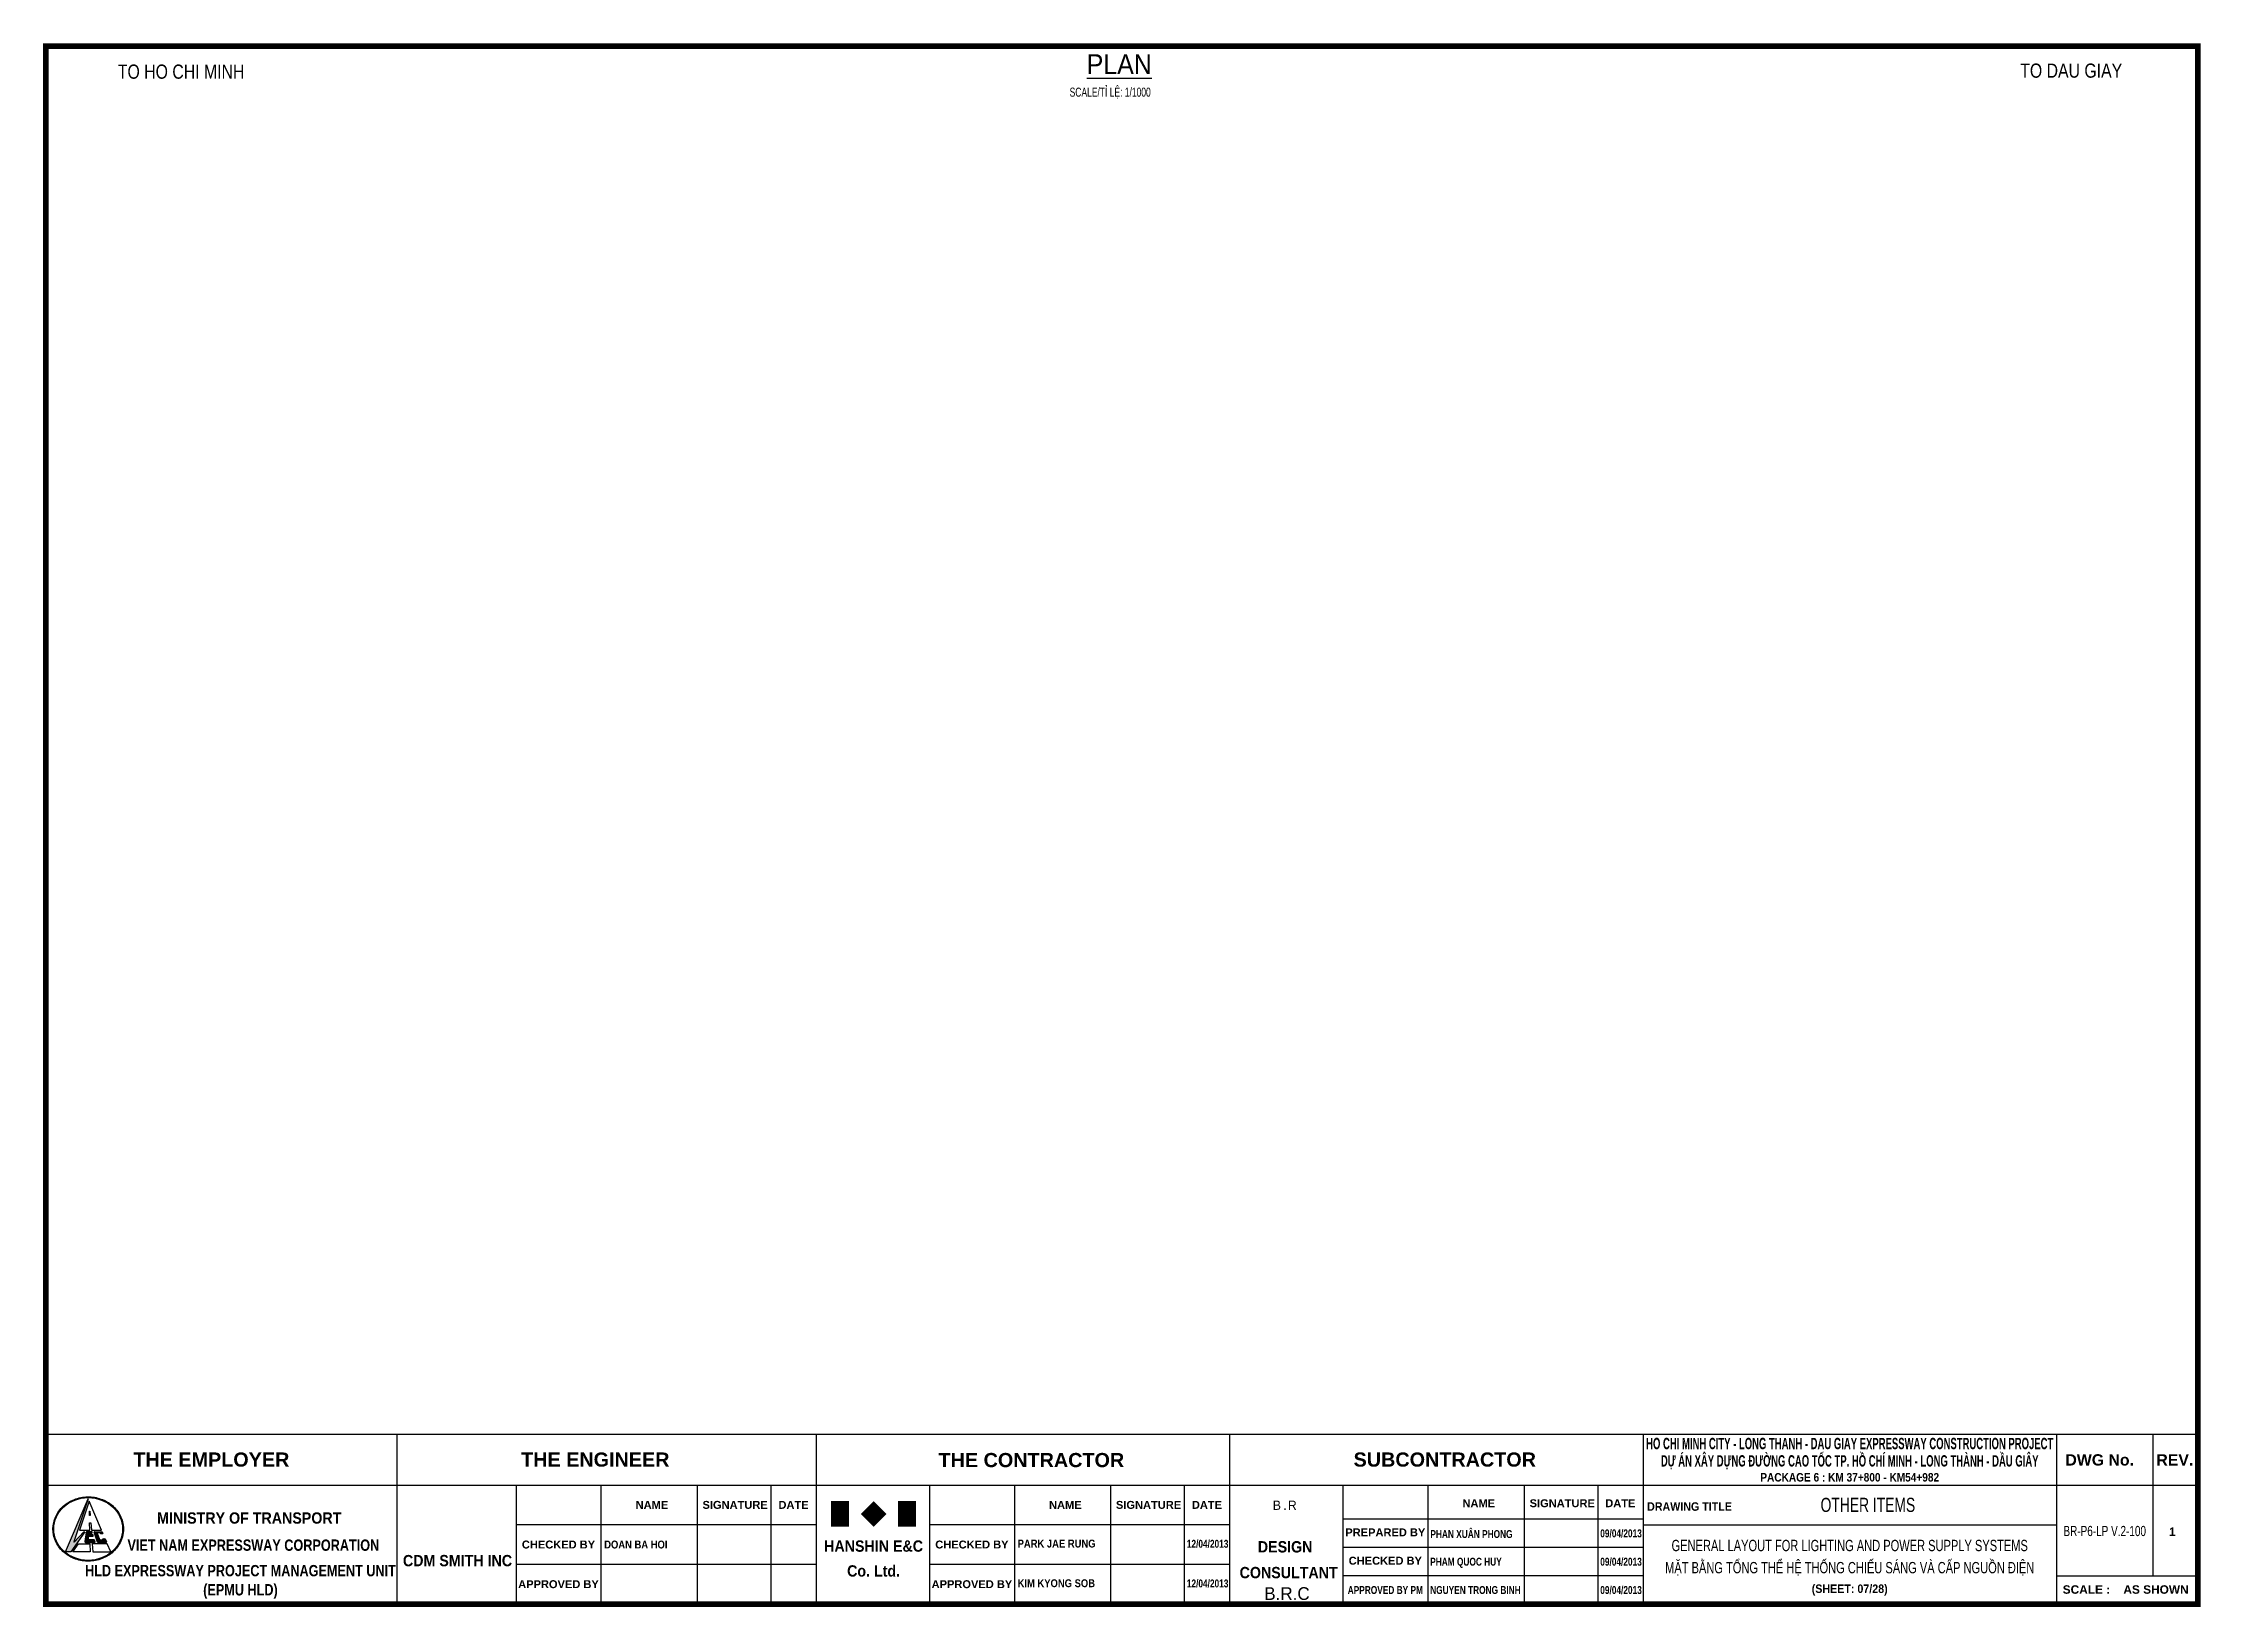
# Paper-space layout 'BD(7)' of a CAD drawing. Header units: metres. Extents: x 24 to 405, y 4 to 280.
import ezdxf
from ezdxf.enums import TextEntityAlignment as Align

# ---------------------------------------------------------------- set-up
doc = ezdxf.new("R2010")
doc.units = ezdxf.units.M
doc.layers.add('1', color=1, linetype='Continuous')
doc.layers.add('_Frame', color=7, linetype='Continuous', lineweight=30)
doc.layers.add('FrameNotPrint', color=1, linetype='Continuous', plot=False)
doc.layers.get('FrameNotPrint').off()
doc.styles.add('2', font='vn_vni.shx', dxfattribs={"width": 0.7, "height": 1.6})
doc.styles.add('3', font='VHELVEB.TTF', dxfattribs={"width": 0.8, "height": 2.5})
doc.styles.add('5', font='VHELVEB.TTF', dxfattribs={"width": 0.9, "height": 3.5})
doc.styles.add('Arial', font='arialbd.ttf')
doc.styles.add('ARIALBOLD', font='arialbd.ttf')
doc.styles.add('STYLE4', font='VHELVEB.TTF')
doc.styles.add('WMF-VNI-Cooper0', font='VCOOPERB.TTF')

# ---------------------------------------------------------------- blocks, each defined once
blk = doc.blocks.new('veclogo')
h = blk.add_hatch(color=256)
edge = h.paths.add_edge_path()
edge.add_spline(control_points=[(6.28, 6.29), (6.28, 6.78), (6.21, 7.27), (5.88, 8.55), (5.5, 9.3), (4.46, 10.63), (3.8, 11.2), (2.3, 12.06), (1.45, 12.36), (-0.3, 12.65), (-1.21, 12.63), (-2.95, 12.29), (-3.78, 11.97), (-5.26, 11.06), (-5.9, 10.47), (-6.88, 9.11), (-7.23, 8.34), (-7.59, 6.74), (-7.59, 5.91), (-7.26, 4.31), (-6.92, 3.54), (-5.95, 2.17), (-5.32, 1.57), (-3.86, 0.64), (-3.03, 0.31), (-1.29, -0.05), (-0.39, -0.07), (1.37, 0.19), (2.22, 0.48), (3.74, 1.33), (4.41, 1.89), (5.46, 3.2), (5.85, 3.96), (6.21, 5.25), (6.28, 5.77), (6.28, 6.29)], knot_values=[0, 0, 0, 0, 0.233705, 0.233705, 0.620612, 0.620612, 1.007518, 1.007518, 1.394424, 1.394424, 1.781331, 1.781331, 2.168237, 2.168237, 2.555143, 2.555143, 2.94205, 2.94205, 3.328956, 3.328956, 3.715862, 3.715862, 4.102769, 4.102769, 4.489675, 4.489675, 4.876581, 4.876581, 5.263488, 5.263488, 5.650394, 5.650394, 6.0373, 6.0373, 6.283185, 6.283185, 6.283185, 6.283185], degree=3, periodic=0)
edge = h.paths.add_edge_path(flags=16)
edge.add_ellipse((-0.64, 6.29), major_axis=(6.75, 0), ratio=0.911419, start_angle=0, end_angle=360)
for points in [[(-5.06, 1.83), (-4.06, 1.83), (-1.3, 5.75), (-1.47, 5.75), (-3.38, 3.73), (-3.46, 3.8), (-0.67, 12.23)], [(0.51, 4.18), (-0.53, 4.18, -0.412635), (-0.61, 4.26), (-0.61, 4.81, -0.415794), (-0.53, 4.89), (0.27, 4.89, 0.49636), (0.35, 4.99), (0.31, 5.12, 0.336576), (0.23, 5.18), (-0.53, 5.18, -0.412635), (-0.61, 5.25), (-0.62, 5.49, -0.415794), (-0.54, 5.57), (0.08, 5.57, 0.562342), (0.15, 5.69, 0.395018), (0.07, 5.76), (-0.87, 5.76, 0.374064), (-1.02, 5.63), (-1.28, 3.82, 0.455536), (-1.12, 3.64), (0.62, 3.64, 0.49636), (0.7, 3.74), (0.59, 4.12, 0.336576)], [(2.7, 4.33, 0.303831), (2.62, 4.38), (2.3, 4.38, 0.526039), (2.23, 4.27), (2.26, 4.18), (1.62, 4.18, -0.315937), (1.55, 4.23), (1.1, 5.47, -0.51983), (1.18, 5.57), (1.67, 5.57, -0.310582), (1.75, 5.52), (1.79, 5.41, 0.310582), (1.86, 5.36), (2.15, 5.36, 0.533941), (2.23, 5.47), (2.13, 5.71, 0.303831), (2.05, 5.76), (0.63, 5.76, 0.513473), (0.55, 5.66), (1.22, 3.69, 0.321464), (1.29, 3.64), (2.87, 3.64, 0.533941), (2.94, 3.75)]]:
    blk.add_hatch(color=256).paths.add_polyline_path(points)
at = {"color": 6}
for p, q in [((-5.06, 1.83), (-0.67, 12.23)), ((-0.67, 12.23), (-3.46, 3.8)), ((-0.42, 11.72), (-2.33, 6.04)), ((2, 6.04), (-0.42, 11.72)), ((-0.38, 8.91), (-0.39, 9.82)), ((-0.39, 9.82), (-0.29, 9.82)), ((-0.22, 8.91), (-0.38, 8.91)), ((-0.29, 9.82), (-0.22, 8.91)), ((-1.3, 5.75), (-4.06, 1.83)), ((-3.38, 3.73), (-1.47, 5.75)), ((-2.33, 6.04), (-0.33, 6.04)), ((-1.47, 5.75), (-1.3, 5.75)), ((-1.02, 5.63), (-1.28, 3.82)), ((0.07, 5.76), (-0.87, 5.76)), ((-0.61, 5.25), (-0.62, 5.49)), ((-0.61, 4.26), (-0.61, 4.81)), ((-0.54, 5.57), (0.08, 5.57)), ((0.23, 5.18), (-0.53, 5.18)), ((-0.53, 4.89), (0.27, 4.89)), ((-0.33, 6.04), (-0.35, 7.53)), ((-0.35, 7.53), (-0.13, 7.53)), ((-0.13, 7.53), (-0.02, 6.04)), ((-0.02, 6.04), (2, 6.04)), ((0.16, 5.67), (0.15, 5.71)), ((0.35, 4.99), (0.31, 5.12)), ((1.22, 3.69), (0.55, 5.66)), ((0.63, 5.76), (2.05, 5.76)), ((1.1, 5.47), (1.55, 4.23)), ((1.67, 5.57), (1.18, 5.57)), ((1.79, 5.41), (1.75, 5.52)), ((2.15, 5.36), (1.86, 5.36)), ((2.13, 5.71), (2.23, 5.47)), ((2.25, 4.2), (2.23, 4.27)), ((2.3, 4.38), (2.62, 4.38)), ((2.7, 4.33), (2.94, 3.75)), ((-4.06, 1.83), (-5.06, 1.83)), ((-3.68, 1.81), (-2.56, 3.39)), ((-0.26, 1.81), (-3.68, 1.81)), ((-3.46, 3.8), (-3.38, 3.73)), ((-2.56, 3.39), (-0.29, 3.39)), ((-1.12, 3.64), (0.62, 3.64)), ((0.51, 4.18), (-0.53, 4.18)), ((-0.29, 3.39), (-0.26, 1.81)), ((3.09, 3.39), (0.16, 3.39)), ((0.16, 3.39), (0.28, 1.81)), ((0.28, 1.81), (3.78, 1.81)), ((0.7, 3.74), (0.59, 4.12)), ((2.87, 3.64), (1.29, 3.64)), ((1.62, 4.18), (2.24, 4.18)), ((3.78, 1.81), (3.09, 3.39))]:
    blk.add_line(p, q, dxfattribs=at)
for centre, radius, start, end in [((-0.87, 5.6), 0.16, 90, 172.0361), ((-0.54, 5.49), 0.08, 90, 180.309), ((-0.53, 5.26), 0.08, 180.309, 270), ((-0.53, 4.81), 0.08, 90, 180.309), ((-0.53, 4.26), 0.08, 180.309, 270), ((0.07, 5.68), 0.08, 15.5919, 90), ((0.08, 5.65), 0.08, 270, 15.5919), ((0.23, 5.1), 0.08, 15.5919, 90), ((0.27, 4.97), 0.08, 270, 15.5919), ((0.63, 5.68), 0.08, 90, 198.717), ((1.18, 5.49), 0.08, 90, 199.867), ((1.67, 5.49), 0.08, 20.9845, 90), ((1.86, 5.44), 0.08, 200.9845, 270), ((2.05, 5.68), 0.08, 22.3983, 90), ((2.15, 5.44), 0.08, 270, 22.3983), ((2.3, 4.3), 0.08, 90, 200.9845), ((2.62, 4.3), 0.08, 22.3983, 90), ((-1.12, 3.8), 0.16, 172.0361, 270), ((0.51, 4.1), 0.08, 15.5919, 90), ((0.62, 3.72), 0.08, 270, 15.5919), ((1.29, 3.72), 0.08, 198.717, 270), ((1.62, 4.26), 0.08, 199.867, 270), ((2.24, 4.2), 0.016, 270, 20.9845), ((2.87, 3.72), 0.08, 270, 22.3983)]:
    blk.add_arc(centre, radius, start, end, dxfattribs=at)
at = {"color": 1}
blk.add_ellipse((-0.64, 6.29), major_axis=(6.75, 0), ratio=0.911419, dxfattribs=at)
blk.add_open_spline([(6.28, 6.29), (6.28, 6.78), (6.21, 7.27), (5.88, 8.55), (5.5, 9.3), (4.46, 10.63), (3.8, 11.2), (2.3, 12.06), (1.45, 12.36), (-0.3, 12.65), (-1.21, 12.63), (-2.95, 12.29), (-3.78, 11.97), (-5.26, 11.06), (-5.9, 10.47), (-6.88, 9.11), (-7.23, 8.34), (-7.59, 6.74), (-7.59, 5.91), (-7.26, 4.31), (-6.92, 3.54), (-5.95, 2.17), (-5.32, 1.57), (-3.86, 0.64), (-3.03, 0.31), (-1.29, -0.05), (-0.39, -0.07), (1.37, 0.19), (2.22, 0.48), (3.74, 1.33), (4.41, 1.89), (5.46, 3.2), (5.85, 3.96), (6.21, 5.25), (6.28, 5.77), (6.28, 6.29)], degree=3, knots=[0, 0, 0, 0, 0.233705, 0.233705, 0.620612, 0.620612, 1.007518, 1.007518, 1.394424, 1.394424, 1.781331, 1.781331, 2.168237, 2.168237, 2.555143, 2.555143, 2.94205, 2.94205, 3.328956, 3.328956, 3.715862, 3.715862, 4.102769, 4.102769, 4.489675, 4.489675, 4.876581, 4.876581, 5.263488, 5.263488, 5.650394, 5.650394, 6.0373, 6.0373, 6.283185, 6.283185, 6.283185, 6.283185], dxfattribs=at)
blk = doc.blocks.new('hslogo')
at = {"layer": '_Frame'}
for color, points in [(3, [(-4.41, 4.54), (-7.61, 4.54), (-7.61, 0), (-4.41, 0)]), (5, [(2.18, 2.27), (-0.09, 4.54), (-2.36, 2.27), (-0.09, 0)]), (3, [(7.42, 4.54), (4.23, 4.54), (4.23, 0), (7.42, 0)])]:
    blk.add_hatch(color=color, dxfattribs=at).paths.add_polyline_path(points)
blk = doc.blocks.new('brlogo')
at = {"layer": '1', "lineweight": 0, "style": 'WMF-VNI-Cooper0'}
for s, p in [('B', (-2.23, -0.05)), ('.', (-0.39, -0.05)), ('R', (0.43, -0.05))]:
    blk.add_text(s, height=1.62, dxfattribs=at).set_placement(p)
blk = doc.blocks.new('Frame V.1')
for p, q in [((0, 30), (380, 30)), ((61.96, 30), (61.96, 0)), ((136, 30), (136, 0)), ((209, 29.83), (209, -0.17)), ((282, 30), (282, 0)), ((282, 30), (282, 0)), ((355, 30), (355, 0)), ((355, 30), (355, 0)), ((372, 30), (372, 5)), ((380, 30), (380, 0)), ((0, 21), (380, 21)), ((83, 21), (83, 0)), ((98, 21), (98, 0)), ((115, 21), (115, 0)), ((128, 21), (128, 0)), ((156, 21), (156, 0)), ((171, 21), (171, 0)), ((188, 21), (188, 0)), ((201, 21), (201, 0)), ((229, 21), (229, 0)), ((244, 21), (244, 0)), ((261, 21), (261, 0)), ((274, 21), (274, 0)), ((136, 14), (83, 14)), ((209, 14), (156, 14)), ((282, 15), (229, 15)), ((282, 14), (355, 14)), ((282, 14), (355, 14)), ((282, 10), (229, 10)), ((136, 7), (83, 7)), ((209, 7), (156, 7)), ((282, 5), (229, 5)), ((355, 5), (380, 5))]:
    blk.add_line(p, q)
at = {"const_width": 1}
blk.add_lwpolyline([(0, 0), (380, 0), (380, 275), (0, 275)], close=True, dxfattribs=at)
blk.add_lwpolyline([(0, 30), (282, 30), (282, 0), (0, 0)], close=True)
at = {"layer": '_Frame', "xscale": 0.8999999999999774, "yscale": 0.8999999999999774, "zscale": 0.8999999999999774}
blk.add_blockref('veclogo', (8.03, 7.58), dxfattribs=at)
at = {"layer": '_Frame'}
for name, p in [('hslogo', (146.23, 13.63)), ('brlogo', (218.86, 16.67))]:
    blk.add_blockref(name, p, dxfattribs=at)
for s, height, style, width, p in [('TO HO CHI MINH', 2.5, '3', 0.8, (12.69, 269.23)), ('%%UPLAN', 3.5, '5', 0.9, (183.77, 270.05)), ('TO DAU GIAY', 2.5, '3', 0.8, (348.61, 269.41))]:
    blk.add_text(s, height=height, dxfattribs=dict(style=style, width=width)).set_placement(p)
for s, height, style, p in [('THE EMPLOYER', 2.5, 'ARIALBOLD', (29.2, 25.5)), ('THE ENGINEER', 2.5, 'ARIALBOLD', (97, 25.5)), ('THE CONTRACTOR', 2.5, 'ARIALBOLD', (174, 25.41)), ('SUBCONTRACTOR', 2.5, 'ARIALBOLD', (247, 25.5)), ('NAME', 1.4, 'Arial', (107, 17.5)), ('SIGNATURE', 1.4, 'Arial', (121.69, 17.5)), ('DATE', 1.4, 'Arial', (132, 17.5)), ('NAME', 1.4, 'Arial', (180, 17.5)), ('SIGNATURE', 1.4, 'Arial', (194.69, 17.5)), ('DATE', 1.4, 'Arial', (205, 17.5)), ('NAME', 1.4, 'Arial', (253, 17.79)), ('SIGNATURE', 1.4, 'Arial', (267.74, 17.79)), ('DATE', 1.4, 'Arial', (278, 17.79)), ('PREPARED BY', 1.4, 'Arial', (236.5, 12.65)), ('CHECKED BY', 1.4, 'Arial', (90.5, 10.5)), ('CHECKED BY', 1.4, 'Arial', (163.5, 10.5)), ('CHECKED BY', 1.4, 'Arial', (236.5, 7.65)), ('APPROVED BY', 1.4, 'Arial', (90.5, 3.5)), ('APPROVED BY', 1.4, 'Arial', (163.5, 3.5))]:
    blk.add_text(s, height=height, dxfattribs=dict(style=style)).set_placement(p, align=Align.MIDDLE_CENTER)
for s, height, style, width, p in [('HO CHI MINH CITY - LONG THANH - DAU GIAY EXPRESSWAY CONSTRUCTION PROJECT', 2, 'ARIALBOLD', 0.6, (318.5, 27.33)), ('DỰ ÁN XÂY DỰNG ÐƯỜNG CAO TỐC TP. HỒ CHÍ MINH - LONG THÀNH - DẦU GIÂY', 2, 'ARIALBOLD', 0.6, (318.5, 24.27)), ('PACKAGE 6 : KM 37+800 - KM54+982', 1.5, 'Arial', 0.85, (318.5, 21.62)), ('MINISTRY OF TRANSPORT', 2, 'Arial', 0.9, (35.89, 14.18)), ('DRAWING TITLE', 1.5, 'Arial', 0.9, (290.21, 16.46)), ('VIET NAM EXPRESSWAY CORPORATION', 2, 'Arial', 0.8, (36.62, 9.39)), ('CDM SMITH INC', 2, 'Arial', 0.9, (72.67, 6.66)), ('HLD EXPRESSWAY PROJECT MANAGEMENT UNIT', 2, 'Arial', 0.8, (34.34, 4.89)), ('(EPMU HLD)', 2, 'Arial', 0.8, (34.34, 1.52))]:
    blk.add_text(s, height=height, dxfattribs=dict(style=style, width=width)).set_placement(p, align=Align.CENTER)
for s, height, style, p in [('DWG No.', 2, 'ARIALBOLD', (362.64, 24.44)), ('REV.', 2, 'ARIALBOLD', (375.91, 24.44)), ('1', 1.5, 'Arial', (375.47, 12.01)), ('SCALE :    AS SHOWN', 1.5, 'Arial', (367.23, 1.81))]:
    blk.add_text(s, height=height, dxfattribs=dict(style=style)).set_placement(p, align=Align.CENTER)
for s, height, style, width, p in [('OTHER ITEMS ', 2.5, 'STYLE4', 0.7, (322.05, 17.5)), ('PHAN XUÂN PHONG', 1.4, 'Arial', 0.75, (251.71, 12.35)), ('09/04/2013', 1.4, 'Arial', 0.75, (278.12, 12.47)), ('BR-P6-LP V.2-100', 1.8, 'STYLE4', 0.7, (363.53, 12.89)), ('HANSHIN E&C', 2, 'Arial', 0.9, (146.14, 10.23)), ('12/04/2013', 1.4, 'Arial', 0.75, (205.12, 10.63)), ('DESIGN', 2, 'Arial', 0.9, (218.81, 10.1)), ('PHAM QUOC HUY', 1.4, 'Arial', 0.75, (250.74, 7.47)), ('09/04/2013', 1.4, 'Arial', 0.75, (278.12, 7.47)), ('MAËT BAÈNG TOÅNG THEÅ HEÄ THOÁNG CHIEÁU SAÙNG VAØ CAÁP NGUOÀN ÑIEÄN', 2, 'STYLE4', 0.7, (318.5, 6.42)), ('GENERAL LAYOUT FOR LIGHTING AND POWER SUPPLY SYSTEMS', 2, 'STYLE4', 0.7, (318.5, 10.33)), ('Co. Ltd.', 2, 'Arial', 0.9, (146.14, 5.84)), ('12/04/2013', 1.4, 'Arial', 0.75, (205.12, 3.63)), ('CONSULTANT', 2, 'Arial', 0.9, (219.43, 5.55)), ('APPROVED BY PM', 1.4, 'Arial', 0.75, (236.5, 2.47)), ('NGUYEN TRONG BINH', 1.4, 'Arial', 0.75, (252.41, 2.47)), ('09/04/2013', 1.4, 'Arial', 0.75, (278.12, 2.47))]:
    blk.add_text(s, height=height, dxfattribs=dict(style=style, width=width)).set_placement(p, align=Align.MIDDLE_CENTER)
at = {"style": 'Arial', "width": 0.85}
for s, p in [('DOAN BA HOI', (98.57, 10.5)), ('PARK JAE RUNG', (171.57, 10.67)), ('KIM KYONG SOB', (171.57, 3.67))]:
    blk.add_text(s, height=1.4, dxfattribs=at).set_placement(p, align=Align.MIDDLE_LEFT)
at = {"layer": '1', "style": '2', "width": 0.7}
blk.add_text('SCALE/TÆ LEÄ: 1/1000', height=1.6, dxfattribs=at).set_placement((180.76, 266.06))
at = {"layer": '1', "lineweight": 0, "style": 'WMF-VNI-Cooper0'}
blk.add_text('B.R.C', height=2.25, dxfattribs=at).set_placement((215.12, 0.72))
at = {"layer": '1', "style": 'Arial', "width": 0.9}
blk.add_attdef('MABV', text='', height=1.5, dxfattribs=at).set_placement((318.5, 2.7), align=Align.MIDDLE_CENTER)

psp = doc.layouts.new('BD(7)')

# ---------------------------------------------------------------- block references
psp.add_blockref('Frame V.1', (24.92, 4.03)).add_auto_attribs({'MABV': '(SHEET: 07/28)'})

# ---------------------------------------------------------------- viewports
at = {"layer": 'FrameNotPrint', "view_twist_angle": 307.2075915}
psp.add_viewport(center=(214.92, 156.53), size=(380, 245), view_center_point=(1315869.51, 253083.05), view_height=245, dxfattribs=at)

doc.saveas('drawing.dxf')
